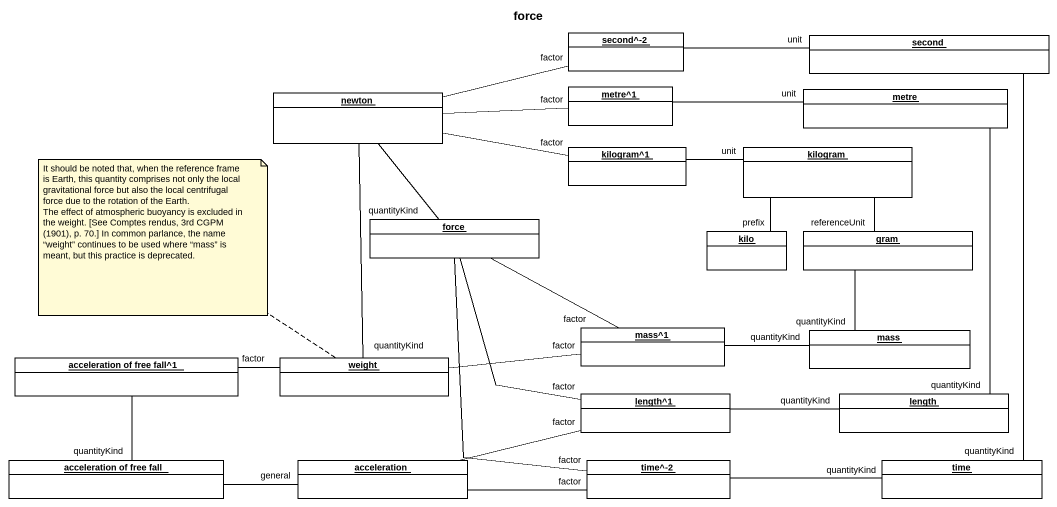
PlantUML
@startuml
title force
hide circle
hide empty members
object "second^-2" as second_2 #FFFFFF
object second #FFFFFF
object newton #FFFFFF
object "metre^1" as metre_1 #FFFFFF
object metre #FFFFFF
object "kilogram^1" as kilogram_1 #FFFFFF
object kilogram #FFFFFF
object force #FFFFFF
object kilo #FFFFFF
object gram #FFFFFF
object "mass^1" as mass_1 #FFFFFF
object mass #FFFFFF
object "acceleration of free fall^1" as acceleration_of_free_fall_1 #FFFFFF
object weight #FFFFFF
object "length^1" as length_1 #FFFFFF
object length #FFFFFF
object "acceleration of free fall" as acceleration_of_free_fall #FFFFFF
object acceleration #FFFFFF
object "time^-2" as time_2 #FFFFFF
object time #FFFFFF
second_2 -left- newton : factor
second -left- second_2 : unit
second -- time : quantityKind
newton -- force : quantityKind
newton -- weight : quantityKind
metre_1 -left- newton : factor
metre -left- metre_1 : unit
metre -- length : quantityKind
kilogram_1 -left- newton : factor
kilogram -left- kilogram_1 : unit
kilo -up- kilogram : prefix
gram -up- kilogram : referenceUnit
gram -- mass : quantityKind
mass_1 -left- force : factor
mass_1 -left- weight : factor
mass -left- mass_1 : quantityKind
acceleration_of_free_fall_1 -right- weight : factor
length_1 -up- force : factor
length_1 -left- acceleration : factor
length -left- length_1 : quantityKind
acceleration_of_free_fall -up- acceleration_of_free_fall_1 : quantityKind
acceleration_of_free_fall -right- acceleration : general
time_2 -up- force : factor
time_2 -left- acceleration : factor
time -left- time_2 : quantityKind
note top of weight
  It should be noted that, when the reference frame is Earth, this quantity comprises not only the local gravitational force but also the local centrifugal force due to the rotation of the Earth.
  The effect of atmospheric buoyancy is excluded in the weight. [See Comptes rendus, 3rd CGPM (1901), p. 70.] In common parlance, the name “weight” continues to be used where “mass” is meant, but this practice is deprecated.
end note
@enduml
